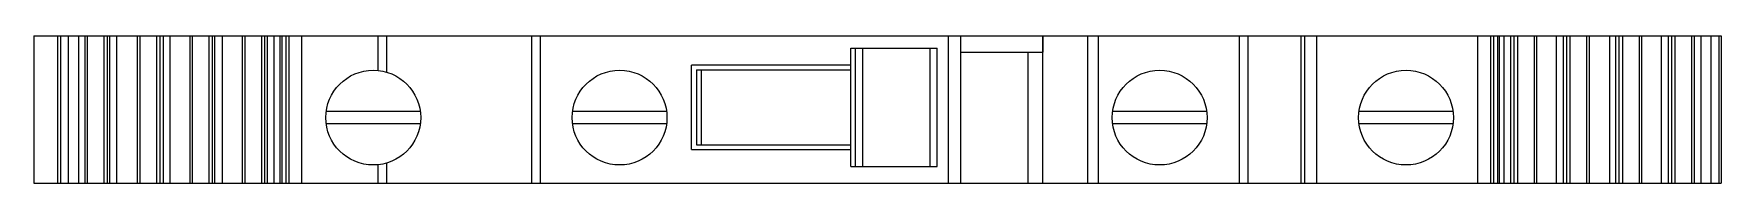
# Model space of a CAD drawing. Header units: millimetres. Extents: x -3.49 to 3.49, y -0.61 to 0.
import ezdxf

# ---------------------------------------------------------------- set-up
doc = ezdxf.new("R2010")
doc.units = ezdxf.units.MM

msp = doc.modelspace()

# ---------------------------------------------------------------- linework, layer by layer
at = {"color": 0}
for p, q in [((-3.494, 0), (-3.494, -0.61)), ((-3.494, 0), (3.494, 0)), ((-3.3939, -0.61), (-3.3939, 0)), ((-3.3833, 0), (-3.3833, -0.61)), ((-3.3512, 0), (-3.3512, -0.61)), ((-2.4747, 0), (-2.4747, -0.61)), ((-2.4378, 0), (-2.4378, -0.61)), ((-1.4327, 0), (-1.4327, -0.61)), ((-3.3088, 0), (-3.3088, -0.61)), ((-3.2828, 0), (-3.2828, -0.61)), ((-3.2712, -0.61), (-3.2712, 0)), ((-3.2022, -0.61), (-3.2022, 0)), ((-3.1886, -0.61), (-3.1886, 0)), ((-3.1783, -0.61), (-3.1783, 0)), ((-3.1502, -0.61), (-3.1502, 0)), ((-3.0654, 0), (-3.0654, -0.61)), ((-3.0538, -0.61), (-3.0538, 0)), ((-2.986, 0), (-2.986, -0.61)), ((-2.9712, -0.61), (-2.9712, 0)), ((-2.9575, 0), (-2.9575, -0.61)), ((-2.9311, 0), (-2.9311, -0.61)), ((-2.848, 0), (-2.848, -0.61)), ((-2.8363, -0.61), (-2.8363, 0)), ((-2.7686, 0), (-2.7686, -0.61)), ((-2.7537, -0.61), (-2.7537, 0)), ((-2.7435, -0.61), (-2.7435, 0)), ((-2.7137, 0), (-2.7137, -0.61)), ((-2.6305, 0), (-2.6305, -0.61)), ((-2.6189, -0.61), (-2.6189, 0)), ((-2.5511, 0), (-2.5511, -0.61)), ((-2.5378, 0), (-2.5378, -0.61)), ((-2.526, -0.61), (-2.526, 0)), ((-2.4979, -0.61), (-2.4979, 0)), ((-2.4673, 0), (-2.4673, -0.61)), ((-2.4505, 0), (-2.4505, -0.61)), ((-2.3848, 0), (-2.3848, -0.61)), ((-2.0692, 0), (-2.0692, -0.1432)), ((-2.0338, 0), (-2.0338, -0.1499)), ((-1.3974, 0), (-1.3974, -0.61)), ((-0.1099, -0.541), (-0.1099, -0.051)), ((-0.1099, -0.051), (0.2476, -0.051)), ((-0.0911, -0.541), (-0.0911, -0.051)), ((-0.0614, -0.541), (-0.0614, -0.051)), ((0.2176, -0.541), (0.2176, -0.051)), ((0.2476, -0.541), (0.2476, -0.051)), ((0.2943, -0.61), (0.2943, 0)), ((0.3443, 0), (0.3443, -0.61)), ((0.3443, -0.0675), (0.6843, -0.0675)), ((0.6243, -0.61), (0.6243, -0.0675)), ((0.6243, -0.61), (0.6243, -0.0675)), ((0.6843, -0.61), (0.6843, 0)), ((0.6843, 0), (0.6843, -0.0675)), ((0.6843, -0.61), (0.6843, -0.0675)), ((0.8699, 0), (0.8699, -0.61)), ((0.9132, 0), (0.9132, -0.61)), ((1.4975, 0), (1.4975, -0.61)), ((1.5329, 0), (1.5329, -0.61)), ((1.7536, 0), (1.7536, -0.61)), ((1.7682, 0), (1.7682, -0.61)), ((1.8182, 0), (1.8182, -0.61)), ((2.485, 0), (2.485, -0.61)), ((2.538, 0), (2.538, -0.61)), ((2.5507, 0), (2.5507, -0.61)), ((2.5675, 0), (2.5675, -0.61)), ((2.5748, 0), (2.5748, -0.61)), ((2.5935, 0), (2.5935, -0.61)), ((2.6228, -0.61), (2.6228, 0)), ((2.6365, -0.61), (2.6365, 0)), ((2.65, 0), (2.65, -0.61)), ((2.7191, 0), (2.7191, -0.61)), ((2.7307, -0.61), (2.7307, 0)), ((2.8109, 0), (2.8109, -0.61)), ((2.8403, -0.61), (2.8403, 0)), ((2.8539, -0.61), (2.8539, 0)), ((2.8675, 0), (2.8675, -0.61)), ((2.9365, 0), (2.9365, -0.61)), ((2.9481, -0.61), (2.9481, 0)), ((3.0313, 0), (3.0313, -0.61)), ((3.0577, -0.61), (3.0577, 0)), ((3.0713, -0.61), (3.0713, 0)), ((3.0849, 0), (3.0849, -0.61)), ((3.1539, 0), (3.1539, -0.61)), ((3.1656, -0.61), (3.1656, 0)), ((3.2458, 0), (3.2458, -0.61)), ((3.2751, -0.61), (3.2751, 0)), ((3.2888, -0.61), (3.2888, 0)), ((3.3023, 0), (3.3023, -0.61)), ((3.3714, 0), (3.3714, -0.61)), ((3.383, -0.61), (3.383, 0)), ((3.409, 0), (3.409, -0.61)), ((3.4514, 0), (3.4514, -0.61)), ((3.4834, 0), (3.4834, -0.61)), ((3.494, 0), (3.494, -0.61)), ((-0.7699, -0.471), (-0.7699, -0.121)), ((-0.1099, -0.121), (-0.7699, -0.121)), ((-0.7499, -0.141), (-0.7499, -0.451)), ((-0.7499, -0.141), (-0.1099, -0.141)), ((-0.7299, -0.141), (-0.7299, -0.451)), ((-0.7699, -0.471), (-0.1099, -0.471)), ((-0.7499, -0.451), (-0.1099, -0.451)), ((-2.0692, -0.5343), (-2.0692, -0.61)), ((-2.0338, -0.5276), (-2.0338, -0.61)), ((-0.1099, -0.541), (0.2476, -0.541)), ((-3.494, -0.61), (3.494, -0.61))]:
    msp.add_line(p, q, dxfattribs=at)
for p, q in [((-1.8933, -0.3135), (-2.2829, -0.3135)), ((-0.8733, -0.3135), (-1.2629, -0.3135)), ((1.3632, -0.3135), (0.9736, -0.3135)), ((2.3835, -0.3135), (1.9939, -0.3135)), ((-1.8933, -0.364), (-2.2829, -0.364)), ((-0.8733, -0.364), (-1.2629, -0.364)), ((1.3632, -0.364), (0.9736, -0.364)), ((2.3835, -0.364), (1.9939, -0.364))]:
    msp.add_line(p, q)
for centre in [(-2.0881, -0.3387), (-1.0681, -0.3387), (1.1684, -0.3387), (2.1887, -0.3387)]:
    msp.add_circle(centre, 0.1964)

doc.saveas('drawing.dxf')
